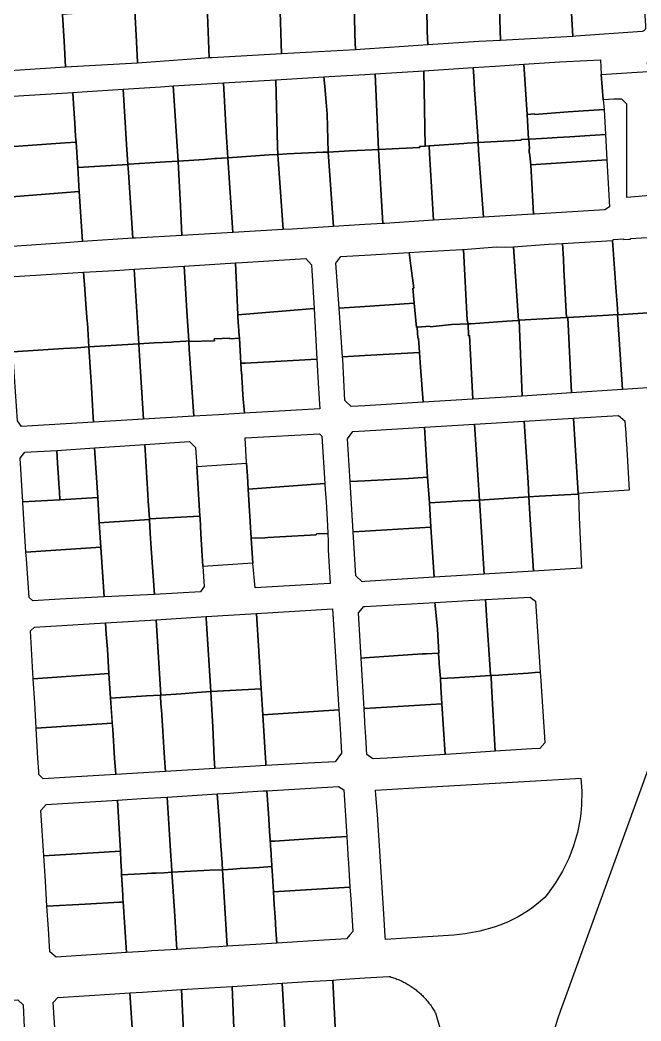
# Model space of a CAD drawing. Header units: metres. Extents: x 3 to 1005126, y 39 to 4383651.
# Drawn here: x 478768.6 to 479016.1, y 4364190.6 to 4364589.4 of the extents above; entities that cross this region are included whole.
import ezdxf

# ---------------------------------------------------------------- set-up
doc = ezdxf.new("R2010")
doc.units = ezdxf.units.M
doc.header["$MEASUREMENT"] = 0
doc.layers.add('TM_Llucmajor', color=7, linetype='Continuous')

msp = doc.modelspace()

# ---------------------------------------------------------------- linework, layer by layer
at = {"layer": 'TM_Llucmajor', "linetype": 'Continuous', "flags": 128}
for points in [[(478960.06, 4364581.34), (478959.4, 4364602.2), (478960.34, 4364602.25), (478987.74, 4364603.98), (478988.99, 4364582.94), (478960.06, 4364581.34)], [(478988.99, 4364582.94), (478987.74, 4364603.98), (479014.85, 4364605.7), (479015.5, 4364605.66), (479015.86, 4364605.57), (479016.13, 4364605.45), (479016.4, 4364605.21), (479016.63, 4364604.89), (479016.77, 4364604.5), (479017.91, 4364587), (479017.9, 4364586.42), (479017.84, 4364586.08), (479017.7, 4364585.72), (479017.53, 4364585.45), (479017.25, 4364585.19), (479016.97, 4364585), (479016.57, 4364584.87), (478990.12, 4364583.01), (478988.99, 4364582.94)], [(478901.93, 4364590.86), (478901.93, 4364590.93), (478901.72, 4364598.81), (478906.1, 4364599.1), (478930.47, 4364600.69), (478930.68, 4364593.61), (478930.69, 4364593.46), (478930.92, 4364585.38), (478930.94, 4364584.98), (478931.11, 4364579.49), (478923.42, 4364578.97), (478921.72, 4364578.95), (478906.1, 4364577.86), (478902.28, 4364577.59), (478902.12, 4364583.8), (478901.93, 4364590.86)], [(478930.68, 4364593.61), (478930.47, 4364600.69), (478934.06, 4364600.92), (478959.4, 4364602.2), (478960.06, 4364581.34), (478951.5, 4364580.87), (478931.11, 4364579.49), (478930.94, 4364584.98), (478930.92, 4364585.38), (478930.69, 4364593.46), (478930.68, 4364593.61)], [(478843.98, 4364574.37), (478843.26, 4364595.05), (478861.81, 4364596.21), (478872.19, 4364596.89), (478872.82, 4364575.97), (478845.18, 4364574.43), (478843.98, 4364574.37)], [(478872.82, 4364575.97), (478872.19, 4364596.89), (478901.72, 4364598.81), (478901.93, 4364590.93), (478901.93, 4364590.86), (478902.12, 4364583.8), (478902.28, 4364577.59), (478872.82, 4364575.97)], [(478786.18, 4364581.05), (478785.6, 4364591.53), (478785.58, 4364591.83), (478814.42, 4364593.7), (478814.44, 4364593.26), (478815.06, 4364580.74), (478815.47, 4364572.59), (478815.48, 4364572.3), (478786.77, 4364570.6), (478786.76, 4364570.75), (478786.18, 4364581.05)], [(478840.53, 4364574.15), (478815.48, 4364572.3), (478815.47, 4364572.59), (478815.06, 4364580.74), (478814.44, 4364593.26), (478814.42, 4364593.7), (478843.26, 4364595.05), (478843.98, 4364574.37), (478840.53, 4364574.15)], [(479000.96, 4364557.65), (479000.29, 4364567.77), (479012.38, 4364568.59), (479018.98, 4364568.99), (479018.75, 4364572.65), (479059.19, 4364575.65), (479062.74, 4364523.18), (479010.51, 4364518.76), (479010.49, 4364555.87), (479008.46, 4364557.86), (479005.31, 4364557.85), (479000.96, 4364557.65)], [(478951.06, 4364543.03), (478949.78, 4364561.71), (478949.42, 4364567.01), (478949.18, 4364570.49), (478958.02, 4364571.07), (478969.41, 4364571.8), (478970.74, 4364551.85), (478971.26, 4364541.94), (478968.4, 4364541.78), (478968.41, 4364541.58), (478961.27, 4364541.13), (478951.24, 4364540.66), (478951.06, 4364543.03)], [(479001.36, 4364553.77), (478987.03, 4364552.84), (478973.67, 4364551.83), (478973.66, 4364552.02), (478970.74, 4364551.85), (478969.41, 4364571.8), (478983.69, 4364572.72), (478994.57, 4364573.27), (478999.91, 4364573.56), (479000.29, 4364567.77), (479000.96, 4364557.65), (479001.36, 4364553.77)], [(478890.08, 4364562.97), (478889.74, 4364566.82), (478891.67, 4364566.93), (478906.1, 4364567.79), (478910.12, 4364568.03), (478911.55, 4364537.84), (478908.8, 4364537.71), (478906.1, 4364537.57), (478899.88, 4364537.26), (478891.4, 4364536.84), (478891.06, 4364551.92), (478890.64, 4364556.71), (478890.08, 4364562.97)], [(478911.55, 4364537.84), (478910.12, 4364568.03), (478929.5, 4364569.19), (478929.6, 4364569.21), (478930.04, 4364539.22), (478927.87, 4364539.1), (478927.9, 4364538.64), (478911.55, 4364537.84)], [(478930.04, 4364539.22), (478929.6, 4364569.21), (478949.18, 4364570.49), (478949.42, 4364567.01), (478949.78, 4364561.71), (478951.06, 4364543.03), (478951.24, 4364540.66), (478946.83, 4364540.36), (478945.52, 4364540.27), (478931.71, 4364539.31), (478930.04, 4364539.22)], [(478831.61, 4364533.22), (478829.62, 4364563.17), (478849.75, 4364564.45), (478850.77, 4364544.88), (478851.47, 4364534.56), (478851.18, 4364534.54), (478846.9, 4364534.25), (478846.32, 4364534.21), (478842.17, 4364533.93), (478831.61, 4364533.22)], [(478851.47, 4364534.56), (478850.77, 4364544.88), (478849.75, 4364564.45), (478870.6, 4364565.67), (478871.19, 4364538.97), (478871.4, 4364535.89), (478867.9, 4364535.72), (478851.47, 4364534.56)], [(478871.19, 4364538.97), (478870.6, 4364565.67), (478889.74, 4364566.82), (478890.08, 4364562.97), (478890.64, 4364556.71), (478891.06, 4364551.92), (478891.4, 4364536.84), (478889.28, 4364536.74), (478875.1, 4364536.07), (478871.4, 4364535.89), (478871.19, 4364538.97)], [(478760.44, 4364538.71), (478759.54, 4364556.83), (478761.44, 4364558.89), (478763.65, 4364559.03), (478789.64, 4364560.62), (478789.94, 4364556.04), (478790.45, 4364548.41), (478790.8, 4364543.17), (478790.96, 4364540.76), (478786.57, 4364540.47), (478760.44, 4364538.71)], [(478789.94, 4364556.04), (478789.64, 4364560.62), (478793.47, 4364560.85), (478809.72, 4364561.89), (478811.11, 4364539.9), (478811.64, 4364531.94), (478802.73, 4364531.39), (478791.63, 4364530.66), (478790.96, 4364540.76), (478790.8, 4364543.17), (478790.45, 4364548.41), (478789.94, 4364556.04)], [(478811.64, 4364531.94), (478811.11, 4364539.9), (478809.72, 4364561.89), (478824.68, 4364562.84), (478829.62, 4364563.17), (478831.61, 4364533.22), (478826.59, 4364532.88), (478816.27, 4364532.25), (478816.03, 4364532.23), (478812.14, 4364531.97), (478811.64, 4364531.94)], [(478971.26, 4364541.94), (478970.74, 4364551.85), (478973.66, 4364552.02), (478973.67, 4364551.83), (478987.03, 4364552.84), (479001.36, 4364553.77), (479001.91, 4364543.81), (478993.71, 4364543.29), (478987.72, 4364542.92), (478982.63, 4364542.63), (478980.67, 4364542.51), (478978.75, 4364542.39), (478974.22, 4364542.11), (478971.41, 4364541.95), (478971.26, 4364541.94)], [(478971.51, 4364538.17), (478971.63, 4364538.18), (478971.41, 4364541.95), (478974.22, 4364542.11), (478978.75, 4364542.39), (478980.67, 4364542.51), (478982.63, 4364542.63), (478987.72, 4364542.92), (478993.71, 4364543.29), (479001.91, 4364543.81), (479002.47, 4364533.73), (478972.15, 4364531.79), (478971.7, 4364536.59), (478971.6, 4364536.58), (478971.51, 4364538.17)], [(478761.95, 4364518.69), (478760.44, 4364538.71), (478786.57, 4364540.47), (478790.96, 4364540.76), (478791.63, 4364530.66), (478792.27, 4364521.14), (478761.95, 4364518.69)], [(478931.87, 4364536.32), (478931.71, 4364539.31), (478945.52, 4364540.27), (478946.83, 4364540.36), (478951.24, 4364540.66), (478951.4, 4364537.52), (478953.33, 4364510.91), (478942.68, 4364510.26), (478933.43, 4364509.66), (478931.87, 4364536.32)], [(478951.4, 4364537.52), (478951.24, 4364540.66), (478961.27, 4364541.13), (478968.41, 4364541.58), (478968.4, 4364541.78), (478971.26, 4364541.94), (478971.41, 4364541.95), (478971.63, 4364538.18), (478971.51, 4364538.17), (478971.6, 4364536.58), (478971.7, 4364536.59), (478972.15, 4364531.79), (478973.28, 4364512.12), (478973.06, 4364512.11), (478953.33, 4364510.91), (478951.4, 4364537.52)], [(478853.48, 4364504.8), (478851.47, 4364534.56), (478867.9, 4364535.72), (478871.4, 4364535.89), (478873.45, 4364505.94), (478853.48, 4364504.8)], [(478873.45, 4364505.94), (478871.4, 4364535.89), (478875.1, 4364536.07), (478889.28, 4364536.74), (478891.4, 4364536.84), (478893.52, 4364507.15), (478877.22, 4364506.15), (478873.45, 4364505.94)], [(478893.52, 4364507.15), (478891.4, 4364536.84), (478899.88, 4364537.26), (478906.1, 4364537.57), (478908.8, 4364537.71), (478911.55, 4364537.84), (478913.18, 4364508.35), (478906.1, 4364507.92), (478893.52, 4364507.15)], [(478913.18, 4364508.35), (478911.55, 4364537.84), (478927.9, 4364538.64), (478927.87, 4364539.1), (478930.04, 4364539.22), (478931.71, 4364539.31), (478931.87, 4364536.32), (478933.43, 4364509.66), (478914.06, 4364508.4), (478913.18, 4364508.35)], [(478792.27, 4364521.14), (478791.63, 4364530.66), (478802.73, 4364531.39), (478811.64, 4364531.94), (478811.86, 4364528.64), (478813.62, 4364502.52), (478793.6, 4364501.14), (478792.27, 4364521.14)], [(478811.86, 4364528.64), (478811.64, 4364531.94), (478812.14, 4364531.97), (478816.03, 4364532.23), (478816.27, 4364532.25), (478826.59, 4364532.88), (478831.61, 4364533.22), (478831.62, 4364533.01), (478832.17, 4364522.81), (478832.57, 4364515.35), (478833.19, 4364503.65), (478814.63, 4364502.59), (478813.62, 4364502.52), (478811.86, 4364528.64)], [(478832.17, 4364522.81), (478831.62, 4364533.01), (478831.61, 4364533.22), (478842.17, 4364533.93), (478846.32, 4364534.21), (478846.9, 4364534.25), (478851.18, 4364534.54), (478851.47, 4364534.56), (478853.48, 4364504.8), (478833.19, 4364503.65), (478832.57, 4364515.35), (478832.17, 4364522.81)], [(478973.28, 4364512.12), (478972.15, 4364531.79), (479002.47, 4364533.73), (479003.5, 4364515.07), (479001.66, 4364513.75), (478973.69, 4364512.15), (478973.28, 4364512.12)], [(478793.6, 4364501.14), (478786.8, 4364500.67), (478765.4, 4364499.23), (478763.14, 4364501.08), (478761.95, 4364518.69), (478792.27, 4364521.14), (478793.6, 4364501.14)], [(478967.25, 4364469.79), (478965.27, 4364499.11), (478979.26, 4364500.11), (478984.82, 4364500.42), (478985.15, 4364494.29), (478985.39, 4364489.87), (478986.42, 4364470.91), (478967.56, 4364469.81), (478967.25, 4364469.79)], [(478985.15, 4364494.29), (478984.82, 4364500.42), (479004.74, 4364501.55), (479006.26, 4364481.15), (479006.61, 4364476.31), (479006.91, 4364472.11), (479006.76, 4364472.1), (479003.16, 4364471.89), (478986.96, 4364470.94), (478986.42, 4364470.91), (478985.39, 4364489.87), (478985.15, 4364494.29)], [(479006.26, 4364481.15), (479004.74, 4364501.55), (479005.03, 4364501.57), (479005.01, 4364501.99), (479009.12, 4364502.24), (479009.14, 4364501.94), (479011.92, 4364502.15), (479011.95, 4364502.45), (479025.1, 4364503.21), (479026.87, 4364476.46), (479026.56, 4364476.44), (479026.75, 4364473.27), (479010.82, 4364472.24), (479006.92, 4364472.01), (479006.91, 4364472.11), (479006.61, 4364476.31), (479006.26, 4364481.15)], [(478895.8, 4364474.58), (478894.51, 4364492.52), (478896.55, 4364495.24), (478906.1, 4364495.8), (478923.74, 4364496.83), (478924.41, 4364491.45), (478925.26, 4364484.61), (478925.51, 4364482.58), (478925.24, 4364482.56), (478925.77, 4364476.67), (478906.1, 4364475.3), (478895.8, 4364474.58)], [(478924.41, 4364491.45), (478923.74, 4364496.83), (478927.81, 4364497.07), (478944.79, 4364498.03), (478945.34, 4364498.07), (478946.85, 4364469.91), (478947.22, 4364468.42), (478940.57, 4364468.15), (478932.14, 4364467.2), (478932.12, 4364467.47), (478926.9, 4364467.01), (478926.65, 4364466.99), (478925.77, 4364476.67), (478925.24, 4364482.56), (478925.51, 4364482.58), (478925.26, 4364484.61), (478924.41, 4364491.45)], [(478946.85, 4364469.91), (478945.34, 4364498.07), (478953.45, 4364498.61), (478958.48, 4364499.07), (478962.25, 4364498.89), (478965.27, 4364499.11), (478967.25, 4364469.79), (478967.11, 4364469.78), (478962.64, 4364469.45), (478948.33, 4364468.34), (478947.22, 4364468.42), (478946.85, 4364469.91)], [(478835.86, 4364461.59), (478835.17, 4364473.39), (478834.02, 4364491.41), (478854.52, 4364492.68), (478855.47, 4364471.96), (478855.64, 4364468.34), (478855.66, 4364468.01), (478855.88, 4364465.09), (478856.06, 4364462.71), (478852.23, 4364462.42), (478852.21, 4364462.68), (478846.07, 4364462.45), (478846.1, 4364461.65), (478835.87, 4364461.39), (478835.86, 4364461.59)], [(478855.47, 4364471.96), (478854.52, 4364492.68), (478857.15, 4364492.84), (478882.49, 4364494.37), (478884.81, 4364491.89), (478885.81, 4364474.53), (478855.47, 4364471.96)], [(478765.78, 4364457.2), (478763.94, 4364485.1), (478766.35, 4364487.23), (478794, 4364488.94), (478794.49, 4364482.21), (478794.93, 4364476.19), (478795.42, 4364469.35), (478795.47, 4364468.74), (478795.77, 4364464), (478796.07, 4364459.18), (478791.28, 4364458.89), (478785.93, 4364458.57), (478765.78, 4364457.2)], [(478794.49, 4364482.21), (478794, 4364488.94), (478806.38, 4364489.7), (478814.15, 4364490.18), (478815.95, 4364460.37), (478796.07, 4364459.18), (478795.77, 4364464), (478795.47, 4364468.74), (478795.42, 4364469.35), (478794.93, 4364476.19), (478794.49, 4364482.21)], [(478815.95, 4364460.37), (478814.15, 4364490.18), (478834.02, 4364491.41), (478835.17, 4364473.39), (478835.86, 4364461.59), (478834.78, 4364461.49), (478829.99, 4364461.2), (478828.84, 4364461.13), (478822.16, 4364460.77), (478815.95, 4364460.37)], [(478897.19, 4364455.27), (478895.8, 4364474.58), (478906.1, 4364475.3), (478925.77, 4364476.67), (478926.65, 4364466.99), (478926.9, 4364467.01), (478927.23, 4364462.72), (478927.42, 4364462.73), (478927.86, 4364456.93), (478906.1, 4364455.75), (478897.19, 4364455.27)], [(478855.64, 4364468.34), (478855.47, 4364471.96), (478885.81, 4364474.53), (478886.97, 4364454.34), (478863.28, 4364453.02), (478860.82, 4364452.89), (478858.35, 4364452.77), (478856.64, 4364452.68), (478856.06, 4364462.71), (478855.88, 4364465.09), (478855.66, 4364468.01), (478855.64, 4364468.34)], [(478988.46, 4364440.9), (478986.96, 4364470.94), (479003.16, 4364471.89), (479006.76, 4364472.1), (479008.67, 4364442.21), (478988.46, 4364440.9)], [(479008.67, 4364442.21), (479006.76, 4364472.1), (479006.91, 4364472.11), (479006.92, 4364472.01), (479010.82, 4364472.24), (479026.75, 4364473.27), (479026.76, 4364473.15), (479027.09, 4364473.17), (479028.97, 4364443.53), (479008.67, 4364442.21)], [(478927.42, 4364462.73), (478927.23, 4364462.72), (478926.9, 4364467.01), (478932.12, 4364467.47), (478932.14, 4364467.2), (478940.57, 4364468.15), (478947.22, 4364468.42), (478947.42, 4364463.65), (478947.75, 4364463.73), (478949.13, 4364438.39), (478929.23, 4364437.19), (478928.29, 4364451.13), (478927.86, 4364456.93), (478927.42, 4364462.73)], [(478947.22, 4364468.42), (478948.33, 4364468.34), (478962.64, 4364469.45), (478967.11, 4364469.78), (478967.25, 4364469.79), (478967.56, 4364469.81), (478968.77, 4364439.62), (478960.26, 4364439.07), (478949.13, 4364438.39), (478947.75, 4364463.73), (478947.42, 4364463.65), (478947.22, 4364468.42)], [(478968.77, 4364439.62), (478967.56, 4364469.81), (478986.42, 4364470.91), (478986.96, 4364470.94), (478988.46, 4364440.9), (478968.77, 4364439.62)], [(478796.94, 4364445.37), (478796.71, 4364449.13), (478796.07, 4364459.18), (478815.95, 4364460.37), (478816.31, 4364455.6), (478817.89, 4364430.38), (478797.97, 4364429.2), (478797.84, 4364431.27), (478796.94, 4364445.37)], [(478816.31, 4364455.6), (478815.95, 4364460.37), (478822.16, 4364460.77), (478828.84, 4364461.13), (478829.99, 4364461.2), (478834.78, 4364461.49), (478835.86, 4364461.59), (478835.87, 4364461.39), (478836.05, 4364458.31), (478837.87, 4364431.56), (478817.89, 4364430.38), (478816.31, 4364455.6)], [(478837.87, 4364431.56), (478836.05, 4364458.31), (478835.87, 4364461.39), (478846.1, 4364461.65), (478846.07, 4364462.45), (478852.21, 4364462.68), (478852.23, 4364462.42), (478856.06, 4364462.71), (478856.64, 4364452.68), (478856.86, 4364448.29), (478856.98, 4364448.29), (478857.05, 4364446.84), (478857.13, 4364445.39), (478857.5, 4364439.94), (478858.04, 4364432.77), (478847.68, 4364432.14), (478837.87, 4364431.56)], [(478797.97, 4364429.2), (478769.3, 4364427.5), (478767.58, 4364429.79), (478766.43, 4364447.3), (478765.78, 4364457.2), (478785.93, 4364458.57), (478791.28, 4364458.89), (478796.07, 4364459.18), (478796.71, 4364449.13), (478796.94, 4364445.37), (478797.84, 4364431.27), (478797.97, 4364429.2)], [(478906.1, 4364435.78), (478900.63, 4364435.45), (478898.14, 4364437.79), (478897.26, 4364454.33), (478897.19, 4364455.27), (478906.1, 4364455.75), (478927.86, 4364456.93), (478928.29, 4364451.13), (478929.23, 4364437.19), (478906.1, 4364435.78)], [(478856.98, 4364448.29), (478856.86, 4364448.29), (478856.64, 4364452.68), (478858.35, 4364452.77), (478860.82, 4364452.89), (478863.28, 4364453.02), (478886.97, 4364454.34), (478887.64, 4364442.61), (478888.12, 4364434.58), (478858.04, 4364432.77), (478857.5, 4364439.94), (478857.13, 4364445.39), (478857.05, 4364446.84), (478856.98, 4364448.29)], [(478991.12, 4364400.79), (478989.26, 4364430.8), (479007.19, 4364431.89), (479009.71, 4364429.69), (479009.85, 4364427.93), (479010, 4364424.94), (479010.18, 4364421.63), (479010.29, 4364420.67), (479011.4, 4364402.12), (478991.12, 4364400.79)], [(478931.08, 4364407.32), (478929.76, 4364427.2), (478949.81, 4364428.42), (478951.71, 4364398.2), (478951.51, 4364398.18), (478945.14, 4364397.83), (478931.77, 4364397.05), (478931.08, 4364407.32)], [(478951.71, 4364398.2), (478949.81, 4364428.42), (478969.52, 4364429.61), (478971.07, 4364405.15), (478971.42, 4364399.49), (478965.24, 4364399.09), (478951.71, 4364398.2)], [(478971.07, 4364405.15), (478969.52, 4364429.61), (478989.26, 4364430.8), (478991.12, 4364400.79), (478991.13, 4364400.55), (478988.08, 4364400.38), (478975.55, 4364399.71), (478971.42, 4364399.49), (478971.07, 4364405.15)], [(478858.92, 4364413.14), (478858.38, 4364422.96), (478887.99, 4364424.63), (478888.87, 4364423.65), (478890.05, 4364404.73), (478859.62, 4364402.47), (478859.3, 4364407.77), (478858.94, 4364412.83), (478858.92, 4364413.14)], [(478900.14, 4364405.53), (478899.09, 4364422.55), (478901.29, 4364425.48), (478906.1, 4364425.77), (478929.76, 4364427.2), (478931.08, 4364407.32), (478923.45, 4364406.8), (478913.63, 4364406.26), (478906.1, 4364405.85), (478900.14, 4364405.53)], [(478799.59, 4364399.16), (478798.32, 4364418.94), (478818.33, 4364420.27), (478819.6, 4364400.43), (478819.77, 4364397.7), (478820.21, 4364390.76), (478820.23, 4364390.4), (478814.26, 4364390.03), (478800.24, 4364389.1), (478799.59, 4364399.16)], [(478820.21, 4364390.76), (478819.77, 4364397.7), (478819.6, 4364400.43), (478818.33, 4364420.27), (478836.15, 4364421.46), (478838.61, 4364419.19), (478839.08, 4364411.53), (478840.31, 4364391.77), (478820.21, 4364390.76)], [(478769.74, 4364397.44), (478768.72, 4364414.93), (478770.6, 4364417.33), (478783.3, 4364417.94), (478783.62, 4364412.94), (478783.99, 4364407.19), (478784.16, 4364404.67), (478784.37, 4364401.4), (478784.57, 4364398.29), (478769.74, 4364397.44)], [(478783.62, 4364412.94), (478783.3, 4364417.94), (478798.32, 4364418.94), (478799.59, 4364399.16), (478784.57, 4364398.29), (478784.37, 4364401.4), (478784.16, 4364404.67), (478783.99, 4364407.19), (478783.62, 4364412.94)], [(478840.31, 4364391.77), (478839.08, 4364411.53), (478858.94, 4364412.83), (478859.3, 4364407.77), (478859.62, 4364402.47), (478860.79, 4364383.04), (478861.4, 4364372.99), (478841.56, 4364371.71), (478840.75, 4364384.68), (478840.37, 4364390.79), (478840.31, 4364391.77)], [(478860.79, 4364383.04), (478859.62, 4364402.47), (478890.05, 4364404.73), (478890.21, 4364402.25), (478890.58, 4364397.59), (478891.13, 4364387.88), (478891.31, 4364384.85), (478886.98, 4364384.68), (478886.61, 4364384.66), (478886.6, 4364384.3), (478872.21, 4364383.52), (478867.44, 4364383.26), (478866.16, 4364383.19), (478860.79, 4364383.04)], [(478901.37, 4364385.54), (478900.14, 4364405.53), (478906.1, 4364405.85), (478913.63, 4364406.26), (478923.45, 4364406.8), (478931.08, 4364407.32), (478931.77, 4364397.05), (478932.41, 4364387.34), (478906.1, 4364385.81), (478901.37, 4364385.54)], [(478889.73, 4363934.23), (478958.42, 4364123.63), (478982.1, 4364188.89), (478982.93, 4364191.46), (478984.2, 4364194.97), (478985.13, 4364197.51), (479059.89, 4364403.62), (479064.5, 4364401.97), (479424.14, 4364272.77), (479416.76, 4364267.65), (479413.35, 4364265.28), (479411.95, 4364264.31), (479353.45, 4364226.49), (479336.04, 4364215.23), (479288.77, 4364184.92), (479288.03, 4364184.45), (479278.88, 4364178.58), (479219.77, 4364140.67), (479178.33, 4364115.27), (479175.44, 4364113.5), (479175.35, 4364113.44), (479174.17, 4364112.72), (479171.34, 4364110.82), (478889.73, 4363934.23)], [(478973.3, 4364369.86), (478971.86, 4364392.63), (478971.42, 4364399.49), (478975.55, 4364399.71), (478988.08, 4364400.38), (478991.13, 4364400.55), (478991.51, 4364391.27), (478992.35, 4364371.03), (478973.3, 4364369.86)], [(478769.75, 4364397.23), (478769.74, 4364397.44), (478784.57, 4364398.29), (478799.59, 4364399.16), (478800.24, 4364389.1), (478800.87, 4364379.4), (478771.02, 4364377.47), (478769.75, 4364397.23)], [(478932.41, 4364387.34), (478931.77, 4364397.05), (478945.14, 4364397.83), (478951.51, 4364398.18), (478951.71, 4364398.2), (478953.57, 4364368.64), (478933.74, 4364367.42), (478932.41, 4364387.34)], [(478953.57, 4364368.64), (478951.71, 4364398.2), (478965.24, 4364399.09), (478971.42, 4364399.49), (478971.86, 4364392.63), (478973.3, 4364369.86), (478953.57, 4364368.64)], [(478820.23, 4364390.4), (478820.21, 4364390.76), (478840.31, 4364391.77), (478840.37, 4364390.79), (478840.75, 4364384.68), (478841.56, 4364371.71), (478842.06, 4364363.68), (478840.61, 4364361.56), (478822.17, 4364360.6), (478820.96, 4364378.88), (478820.57, 4364385.02), (478820.23, 4364390.4)], [(478802.14, 4364359.64), (478800.24, 4364389.1), (478814.26, 4364390.03), (478820.23, 4364390.4), (478820.57, 4364385.02), (478820.96, 4364378.88), (478822.17, 4364360.6), (478805.29, 4364359.81), (478802.14, 4364359.64)], [(478861.4, 4364372.99), (478860.79, 4364383.04), (478866.16, 4364383.19), (478867.44, 4364383.26), (478872.21, 4364383.52), (478886.6, 4364384.3), (478886.61, 4364384.66), (478886.98, 4364384.68), (478891.31, 4364384.85), (478891.49, 4364381.61), (478891.45, 4364378.4), (478892.27, 4364365), (478887.28, 4364364.7), (478862.34, 4364363.25), (478861.4, 4364372.99)], [(478906.1, 4364365.72), (478905.04, 4364365.65), (478902.45, 4364367.95), (478901.37, 4364385.54), (478906.1, 4364385.81), (478932.41, 4364387.34), (478933.74, 4364367.42), (478906.1, 4364365.72)], [(478800.87, 4364379.4), (478802.14, 4364359.64), (478784.51, 4364358.67), (478782.43, 4364358.55), (478773.69, 4364358.01), (478772.24, 4364359.41), (478771.2, 4364374.73), (478771.02, 4364377.47), (478800.87, 4364379.4)], [(478904.56, 4364335.24), (478903.48, 4364353.29), (478905.61, 4364355.73), (478906.1, 4364355.76), (478933.97, 4364357.36), (478934.96, 4364346.91), (478935.11, 4364344.4), (478935.54, 4364337.26), (478935.38, 4364337.25), (478930.44, 4364336.95), (478929.58, 4364336.9), (478928.96, 4364336.86), (478906.1, 4364335.34), (478904.56, 4364335.24)], [(478934.96, 4364346.91), (478933.97, 4364357.36), (478954.15, 4364358.52), (478954.73, 4364350.18), (478955.8, 4364332.68), (478956.07, 4364328.25), (478941.75, 4364327.41), (478936.14, 4364327.03), (478935.65, 4364332.93), (478935.61, 4364333.54), (478935.39, 4364337.09), (478935.38, 4364337.25), (478935.54, 4364337.26), (478935.11, 4364344.4), (478934.96, 4364346.91)], [(478955.8, 4364332.68), (478954.73, 4364350.18), (478954.15, 4364358.52), (478971.96, 4364359.55), (478974.09, 4364357.91), (478975.96, 4364329.57), (478973.94, 4364329.43), (478971.14, 4364329.25), (478963.05, 4364328.72), (478960.92, 4364328.58), (478959.47, 4364328.48), (478956.37, 4364328.27), (478956.07, 4364328.25), (478955.8, 4364332.68)], [(478842.8, 4364351.15), (478842.76, 4364351.74), (478862.92, 4364352.97), (478864.75, 4364322.91), (478844.68, 4364321.94), (478842.94, 4364349.02), (478842.8, 4364351.15)], [(478864.75, 4364322.91), (478862.92, 4364352.97), (478893.18, 4364354.81), (478895.72, 4364314.58), (478865.38, 4364312.68), (478864.75, 4364322.91)], [(478773.93, 4364327), (478772.81, 4364346.03), (478774.48, 4364347.59), (478802.73, 4364349.31), (478803.03, 4364344.8), (478803.44, 4364338.8), (478804.09, 4364329.06), (478773.93, 4364327)], [(478803.03, 4364344.8), (478802.73, 4364349.31), (478822.89, 4364350.53), (478824.72, 4364320.5), (478824.61, 4364320.48), (478818.98, 4364320.15), (478804.76, 4364319.23), (478804.09, 4364329.06), (478803.44, 4364338.8), (478803.03, 4364344.8)], [(478824.72, 4364320.5), (478822.89, 4364350.53), (478842.76, 4364351.74), (478842.8, 4364351.15), (478842.94, 4364349.02), (478844.68, 4364321.94), (478839.14, 4364321.48), (478832.91, 4364320.98), (478824.72, 4364320.5)], [(478905.77, 4364315.06), (478904.56, 4364335.24), (478906.1, 4364335.34), (478928.96, 4364336.86), (478929.58, 4364336.9), (478930.44, 4364336.95), (478935.38, 4364337.25), (478935.39, 4364337.09), (478935.61, 4364333.54), (478935.65, 4364332.93), (478936.14, 4364327.03), (478936.36, 4364323.73), (478936.79, 4364317.03), (478906.1, 4364315.08), (478905.77, 4364315.06)], [(478775.08, 4364307.37), (478774.5, 4364317.36), (478773.93, 4364327), (478804.09, 4364329.06), (478804.76, 4364319.23), (478805.42, 4364309.31), (478775.08, 4364307.37)], [(478936.36, 4364323.73), (478936.14, 4364327.03), (478941.75, 4364327.41), (478956.07, 4364328.25), (478956.37, 4364328.27), (478956.59, 4364324.18), (478957.93, 4364298.1), (478942.43, 4364297.12), (478938.09, 4364296.85), (478936.79, 4364317.03), (478936.36, 4364323.73)], [(478956.59, 4364324.18), (478956.37, 4364328.27), (478959.47, 4364328.48), (478960.92, 4364328.58), (478963.05, 4364328.72), (478971.14, 4364329.25), (478973.94, 4364329.43), (478975.96, 4364329.57), (478976.18, 4364326.18), (478977.68, 4364303.7), (478977.8, 4364301.43), (478975.82, 4364299.16), (478972.64, 4364299.03), (478957.93, 4364298.1), (478956.59, 4364324.18)], [(478805.59, 4364306.8), (478804.76, 4364319.23), (478818.98, 4364320.15), (478824.61, 4364320.48), (478824.66, 4364319.62), (478824.92, 4364315.27), (478824.96, 4364314.73), (478825.08, 4364314.74), (478826.26, 4364295.38), (478826.59, 4364290), (478806.8, 4364288.83), (478806.36, 4364295.38), (478805.59, 4364306.8)], [(478825.08, 4364314.74), (478824.96, 4364314.73), (478824.92, 4364315.27), (478824.66, 4364319.62), (478824.61, 4364320.48), (478824.72, 4364320.5), (478832.91, 4364320.98), (478839.14, 4364321.48), (478844.68, 4364321.94), (478844.83, 4364319.31), (478845.5, 4364307.86), (478846.04, 4364295.38), (478846.22, 4364291.17), (478826.59, 4364290), (478826.26, 4364295.38), (478825.08, 4364314.74)], [(478844.83, 4364319.31), (478844.68, 4364321.94), (478864.75, 4364322.91), (478865.38, 4364312.68), (478866.44, 4364295.38), (478866.54, 4364293.66), (478866.62, 4364292.38), (478860.4, 4364292.01), (478846.22, 4364291.17), (478846.04, 4364295.38), (478845.5, 4364307.86), (478844.83, 4364319.31)], [(478906.1, 4364309.49), (478906.06, 4364310.15), (478905.77, 4364315.06), (478906.1, 4364315.08), (478936.79, 4364317.03), (478938.09, 4364296.85), (478914.98, 4364295.38), (478909.32, 4364295.02), (478908.81, 4364295.38), (478906.87, 4364296.76), (478906.44, 4364303.89), (478906.1, 4364309.49)], [(478866.44, 4364295.38), (478865.38, 4364312.68), (478895.72, 4364314.58), (478896.19, 4364307.15), (478896.74, 4364297.4), (478895.3, 4364295.38), (478894.21, 4364293.84), (478883.46, 4364293.37), (478866.62, 4364292.38), (478866.54, 4364293.66), (478866.44, 4364295.38)], [(478805.59, 4364306.8), (478806.36, 4364295.38), (478806.8, 4364288.83), (478786.47, 4364287.62), (478777.92, 4364287.1), (478776.18, 4364288.89), (478776.11, 4364290.02), (478775.79, 4364295.38), (478775.24, 4364304.73), (478775.08, 4364307.37), (478805.42, 4364309.31), (478805.59, 4364306.8)], [(478867.04, 4364282.38), (478895.5, 4364284.1), (478897.66, 4364282.68), (478898.84, 4364264.09), (478883.6, 4364263.16), (478870.18, 4364262.35), (478870.05, 4364262.34), (478869.92, 4364262.33), (478869.14, 4364262.29), (478868.36, 4364262.24), (478868.3, 4364263.19), (478868.24, 4364264.14), (478867.64, 4364273.26), (478867.04, 4364282.38)], [(478989.94, 4364287.22), (478992.16, 4364287.35), (478992.52, 4364282.14), (478992.42, 4364276.64), (478992.14, 4364273.43), (478991.84, 4364271.17), (478990.78, 4364265.74), (478989.26, 4364260.44), (478987.29, 4364255.32), (478984.86, 4364250.34), (478982.02, 4364245.62), (478978.78, 4364241.18), (478977.72, 4364239.89), (478974.43, 4364236.99), (478972.6, 4364235.59), (478970.91, 4364234.41), (478967.16, 4364232.13), (478963.22, 4364230.18), (478960.23, 4364228.98), (478957.65, 4364228.06), (478951.88, 4364226.43), (478946.03, 4364225.31), (478941.49, 4364224.8), (478914.23, 4364223.17), (478914.16, 4364224.32), (478913.6, 4364233.28), (478911.12, 4364272.94), (478910.46, 4364280.79), (478910.31, 4364282.57), (478910.49, 4364282.58), (478927.97, 4364283.6), (478971.85, 4364286.16), (478989.94, 4364287.22)], [(478827.24, 4364279.87), (478837.22, 4364280.5), (478847.19, 4364281.13), (478848.07, 4364268.96), (478848.69, 4364260.32), (478848.9, 4364257.33), (478848.94, 4364256.8), (478848.97, 4364256.37), (478849, 4364255.95), (478849.18, 4364253.43), (478849.36, 4364250.92), (478844.26, 4364250.67), (478841.91, 4364250.55), (478836.72, 4364250.28), (478829.17, 4364249.89), (478828.96, 4364253.12), (478828.76, 4364256.35), (478828.2, 4364264.88), (478827.24, 4364279.87)], [(478847.19, 4364281.13), (478852.19, 4364281.45), (478857.19, 4364281.76), (478865.54, 4364282.29), (478867.04, 4364282.38), (478867.64, 4364273.26), (478868.24, 4364264.14), (478868.3, 4364263.19), (478868.36, 4364262.24), (478868.42, 4364261.38), (478868.48, 4364260.52), (478868.51, 4364259.96), (478868.55, 4364259.41), (478868.72, 4364256.86), (478868.88, 4364254.32), (478868.91, 4364253.86), (478868.94, 4364253.4), (478868.98, 4364252.77), (478869.03, 4364252.14), (478864.13, 4364251.83), (478859.23, 4364251.53), (478856.34, 4364251.35), (478853.45, 4364251.17), (478851.4, 4364251.04), (478849.36, 4364250.92), (478849.18, 4364253.43), (478849, 4364255.95), (478848.97, 4364256.37), (478848.94, 4364256.8), (478848.9, 4364257.33), (478848.69, 4364260.32), (478848.07, 4364268.96), (478847.19, 4364281.13)], [(478778.13, 4364256.41), (478777, 4364274.51), (478779.09, 4364276.89), (478807.51, 4364278.65), (478808.62, 4364258.31), (478793.37, 4364257.36), (478778.13, 4364256.41)], [(478807.51, 4364278.65), (478817.11, 4364279.24), (478827.24, 4364279.87), (478828.2, 4364264.88), (478828.76, 4364256.35), (478828.96, 4364253.12), (478829.17, 4364249.89), (478826.07, 4364249.73), (478822.96, 4364249.57), (478821.06, 4364249.47), (478819.16, 4364249.37), (478814.14, 4364249.11), (478809.13, 4364248.85), (478809.09, 4364249.56), (478809.05, 4364250.27), (478808.83, 4364254.29), (478808.62, 4364258.31), (478807.51, 4364278.65)], [(478868.36, 4364262.24), (478869.14, 4364262.29), (478869.92, 4364262.33), (478870.05, 4364262.34), (478870.18, 4364262.35), (478883.6, 4364263.16), (478898.84, 4364264.09), (478899.14, 4364259.4), (478899.44, 4364254.71), (478899.48, 4364254.03), (478899.52, 4364253.35), (478900.12, 4364243.9), (478884.83, 4364242.97), (478869.65, 4364242.05), (478869.39, 4364246.35), (478869.12, 4364250.66), (478869.03, 4364252.06), (478869.03, 4364252.14), (478868.98, 4364252.77), (478868.94, 4364253.4), (478868.91, 4364253.86), (478868.88, 4364254.32), (478868.72, 4364256.86), (478868.55, 4364259.41), (478868.51, 4364259.96), (478868.48, 4364260.52), (478868.42, 4364261.38), (478868.36, 4364262.24)], [(478778.13, 4364256.41), (478793.37, 4364257.36), (478808.62, 4364258.31), (478808.83, 4364254.29), (478809.05, 4364250.27), (478809.09, 4364249.56), (478809.13, 4364248.85), (478809.35, 4364244.83), (478809.57, 4364240.82), (478809.64, 4364239.44), (478809.72, 4364238.06), (478808.98, 4364238.01), (478808.24, 4364237.97), (478794.55, 4364237.2), (478779.38, 4364236.35), (478778.75, 4364246.38), (478778.13, 4364256.41)], [(478809.13, 4364248.85), (478814.14, 4364249.11), (478819.16, 4364249.37), (478821.06, 4364249.47), (478822.96, 4364249.57), (478826.07, 4364249.73), (478829.17, 4364249.89), (478830.17, 4364234.53), (478831.17, 4364219.16), (478826.17, 4364218.85), (478821.16, 4364218.54), (478818.3, 4364218.36), (478811.06, 4364217.91), (478810.39, 4364227.98), (478809.72, 4364238.06), (478809.64, 4364239.44), (478809.57, 4364240.82), (478809.35, 4364244.83), (478809.13, 4364248.85)], [(478829.17, 4364249.89), (478836.72, 4364250.28), (478841.91, 4364250.55), (478844.26, 4364250.67), (478849.36, 4364250.92), (478850.28, 4364235.66), (478851.2, 4364220.41), (478847.9, 4364220.21), (478844.6, 4364220), (478843.29, 4364219.92), (478841.99, 4364219.84), (478836.58, 4364219.5), (478831.17, 4364219.16), (478830.17, 4364234.53), (478829.17, 4364249.89)], [(478849.36, 4364250.92), (478851.4, 4364251.04), (478853.45, 4364251.17), (478856.34, 4364251.35), (478859.23, 4364251.53), (478864.13, 4364251.83), (478869.03, 4364252.14), (478869.03, 4364252.06), (478869.12, 4364250.66), (478869.39, 4364246.35), (478869.65, 4364242.05), (478869.97, 4364237.04), (478870.28, 4364232.04), (478870.6, 4364226.85), (478870.92, 4364221.65), (478862.58, 4364221.12), (478851.2, 4364220.41), (478850.28, 4364235.66), (478849.36, 4364250.92)], [(478869.65, 4364242.05), (478884.83, 4364242.97), (478900.12, 4364243.9), (478900.41, 4364239.29), (478901.22, 4364226.33), (478900.27, 4364225.04), (478898.8, 4364223.37), (478885.49, 4364222.58), (478870.92, 4364221.65), (478870.6, 4364226.85), (478870.28, 4364232.04), (478869.97, 4364237.04), (478869.65, 4364242.05)], [(478779.38, 4364236.35), (478794.55, 4364237.2), (478808.24, 4364237.97), (478808.98, 4364238.01), (478809.72, 4364238.06), (478810.39, 4364227.98), (478811.06, 4364217.91), (478783.04, 4364216.05), (478780.53, 4364218.13), (478779.94, 4364227.37), (478779.38, 4364236.35)], [(478833, 4364203.13), (478850.74, 4364204.28), (478853.15, 4364204.43), (478854.02, 4364184.41), (478854.66, 4364174.14), (478854.7, 4364173.44), (478854.74, 4364172.75), (478844.67, 4364172.09), (478834.6, 4364171.44), (478834.56, 4364172.19), (478834.51, 4364172.95), (478833.87, 4364183.35), (478833, 4364203.13)], [(478853.15, 4364204.43), (478857.15, 4364204.68), (478861.15, 4364204.93), (478863.19, 4364205.06), (478865.22, 4364205.19), (478869.16, 4364205.44), (478873.09, 4364205.68), (478874.34, 4364185.19), (478874.6, 4364181.42), (478874.82, 4364178.39), (478875.03, 4364175.35), (478873.11, 4364175.24), (478871.19, 4364175.13), (478870.77, 4364175.1), (478870.36, 4364175.08), (478869.44, 4364175.02), (478868.52, 4364174.97), (478861.59, 4364174.55), (478854.66, 4364174.14), (478854.02, 4364184.41), (478853.15, 4364204.43)], [(478873.09, 4364205.68), (478883.17, 4364206.32), (478893.24, 4364206.95), (478894.68, 4364180.17), (478894.72, 4364179.37), (478894.8, 4364177.96), (478894.87, 4364176.56), (478891.36, 4364176.33), (478882.18, 4364175.78), (478881.9, 4364175.77), (478881.63, 4364175.75), (478880.28, 4364175.67), (478878.93, 4364175.59), (478878.84, 4364175.58), (478878.75, 4364175.58), (478876.89, 4364175.47), (478875.03, 4364175.35), (478874.82, 4364178.39), (478874.6, 4364181.42), (478874.34, 4364185.19), (478873.09, 4364205.68)], [(478783.04, 4364179.62), (478783.03, 4364179.76), (478781.79, 4364198.05), (478783.68, 4364200.05), (478796.38, 4364200.83), (478804.38, 4364201.32), (478812.38, 4364201.81), (478813.07, 4364191.89), (478813.76, 4364181.84), (478813.49, 4364181.82), (478813.22, 4364181.8), (478807.16, 4364181.36), (478801.1, 4364180.92), (478798.4, 4364180.73), (478797.77, 4364180.68), (478794.35, 4364180.43), (478790.94, 4364180.19), (478786.99, 4364179.9), (478783.04, 4364179.62)], [(478812.38, 4364201.81), (478817.5, 4364202.13), (478833, 4364203.13), (478833.87, 4364183.35), (478834.51, 4364172.95), (478834.56, 4364172.19), (478834.6, 4364171.44), (478819.49, 4364170.47), (478814.19, 4364170.14), (478814.05, 4364171.8), (478813.22, 4364181.8), (478813.49, 4364181.82), (478813.76, 4364181.84), (478813.07, 4364191.89), (478812.38, 4364201.81)], [(478738.93, 4364197.3), (478767.82, 4364199.13), (478769.95, 4364197.05), (478770.33, 4364188.11), (478770.88, 4364179.25), (478755.52, 4364178.31), (478740.17, 4364177.38), (478739.96, 4364180.78), (478739.75, 4364184.18), (478739.34, 4364190.74), (478738.93, 4364197.3)]]:
    msp.add_lwpolyline(points, close=True, dxfattribs=at)
for points in [[(478785.6, 4364591.53), (478786.18, 4364581.05), (478786.76, 4364570.75), (478786.76, 4364570.75), (478786.77, 4364570.6), (478768.72, 4364569.51), (478760.05, 4364568.91), (478757.84, 4364570.87), (478757.74, 4364571.37), (478757.6, 4364574.7), (478756.64, 4364588.02), (478756.71, 4364588.41), (478756.74, 4364588.52), (478756.78, 4364588.64), (478756.82, 4364588.75), (478756.88, 4364588.87), (478756.93, 4364588.99), (478757, 4364589.08), (478757.07, 4364589.19), (478757.15, 4364589.29), (478757.24, 4364589.38), (478757.33, 4364589.46)], [(478894.68, 4364180.17), (478893.24, 4364206.95), (478893.24, 4364206.95), (478896.05, 4364207.13), (478906.1, 4364207.8), (478915.61, 4364208.43), (478916.08, 4364208.3), (478916.55, 4364208.16), (478917.01, 4364208.02), (478917.48, 4364207.86), (478917.94, 4364207.7), (478918.4, 4364207.54), (478918.85, 4364207.36), (478919.31, 4364207.18), (478919.76, 4364206.99), (478920.2, 4364206.79), (478920.65, 4364206.59), (478921.09, 4364206.38), (478921.39, 4364206.23), (478921.52, 4364206.16), (478921.96, 4364205.93), (478922.39, 4364205.7), (478922.81, 4364205.46), (478923.23, 4364205.21), (478923.65, 4364204.96), (478924.06, 4364204.7), (478924.47, 4364204.43), (478924.88, 4364204.16), (478925.28, 4364203.88), (478925.67, 4364203.59), (478926.06, 4364203.3), (478926.45, 4364203), (478926.83, 4364202.69), (478927.2, 4364202.38), (478927.58, 4364202.06), (478927.83, 4364201.83), (478927.94, 4364201.74), (478928.3, 4364201.41), (478928.65, 4364201.07), (478929, 4364200.73), (478929.35, 4364200.38), (478929.68, 4364200.03), (478930.02, 4364199.67), (478930.34, 4364199.31), (478930.66, 4364198.94), (478930.97, 4364198.56), (478931.28, 4364198.18), (478931.58, 4364197.8), (478931.88, 4364197.41), (478932.16, 4364197.02), (478932.45, 4364196.62), (478932.72, 4364196.21), (478932.99, 4364195.81), (478933.25, 4364195.39), (478933.51, 4364194.98), (478933.76, 4364194.56), (478934, 4364194.13), (478934.15, 4364193.86), (478935.88, 4364187.89)]]:
    msp.add_lwpolyline(points, dxfattribs=at)

doc.saveas('drawing.dxf')
